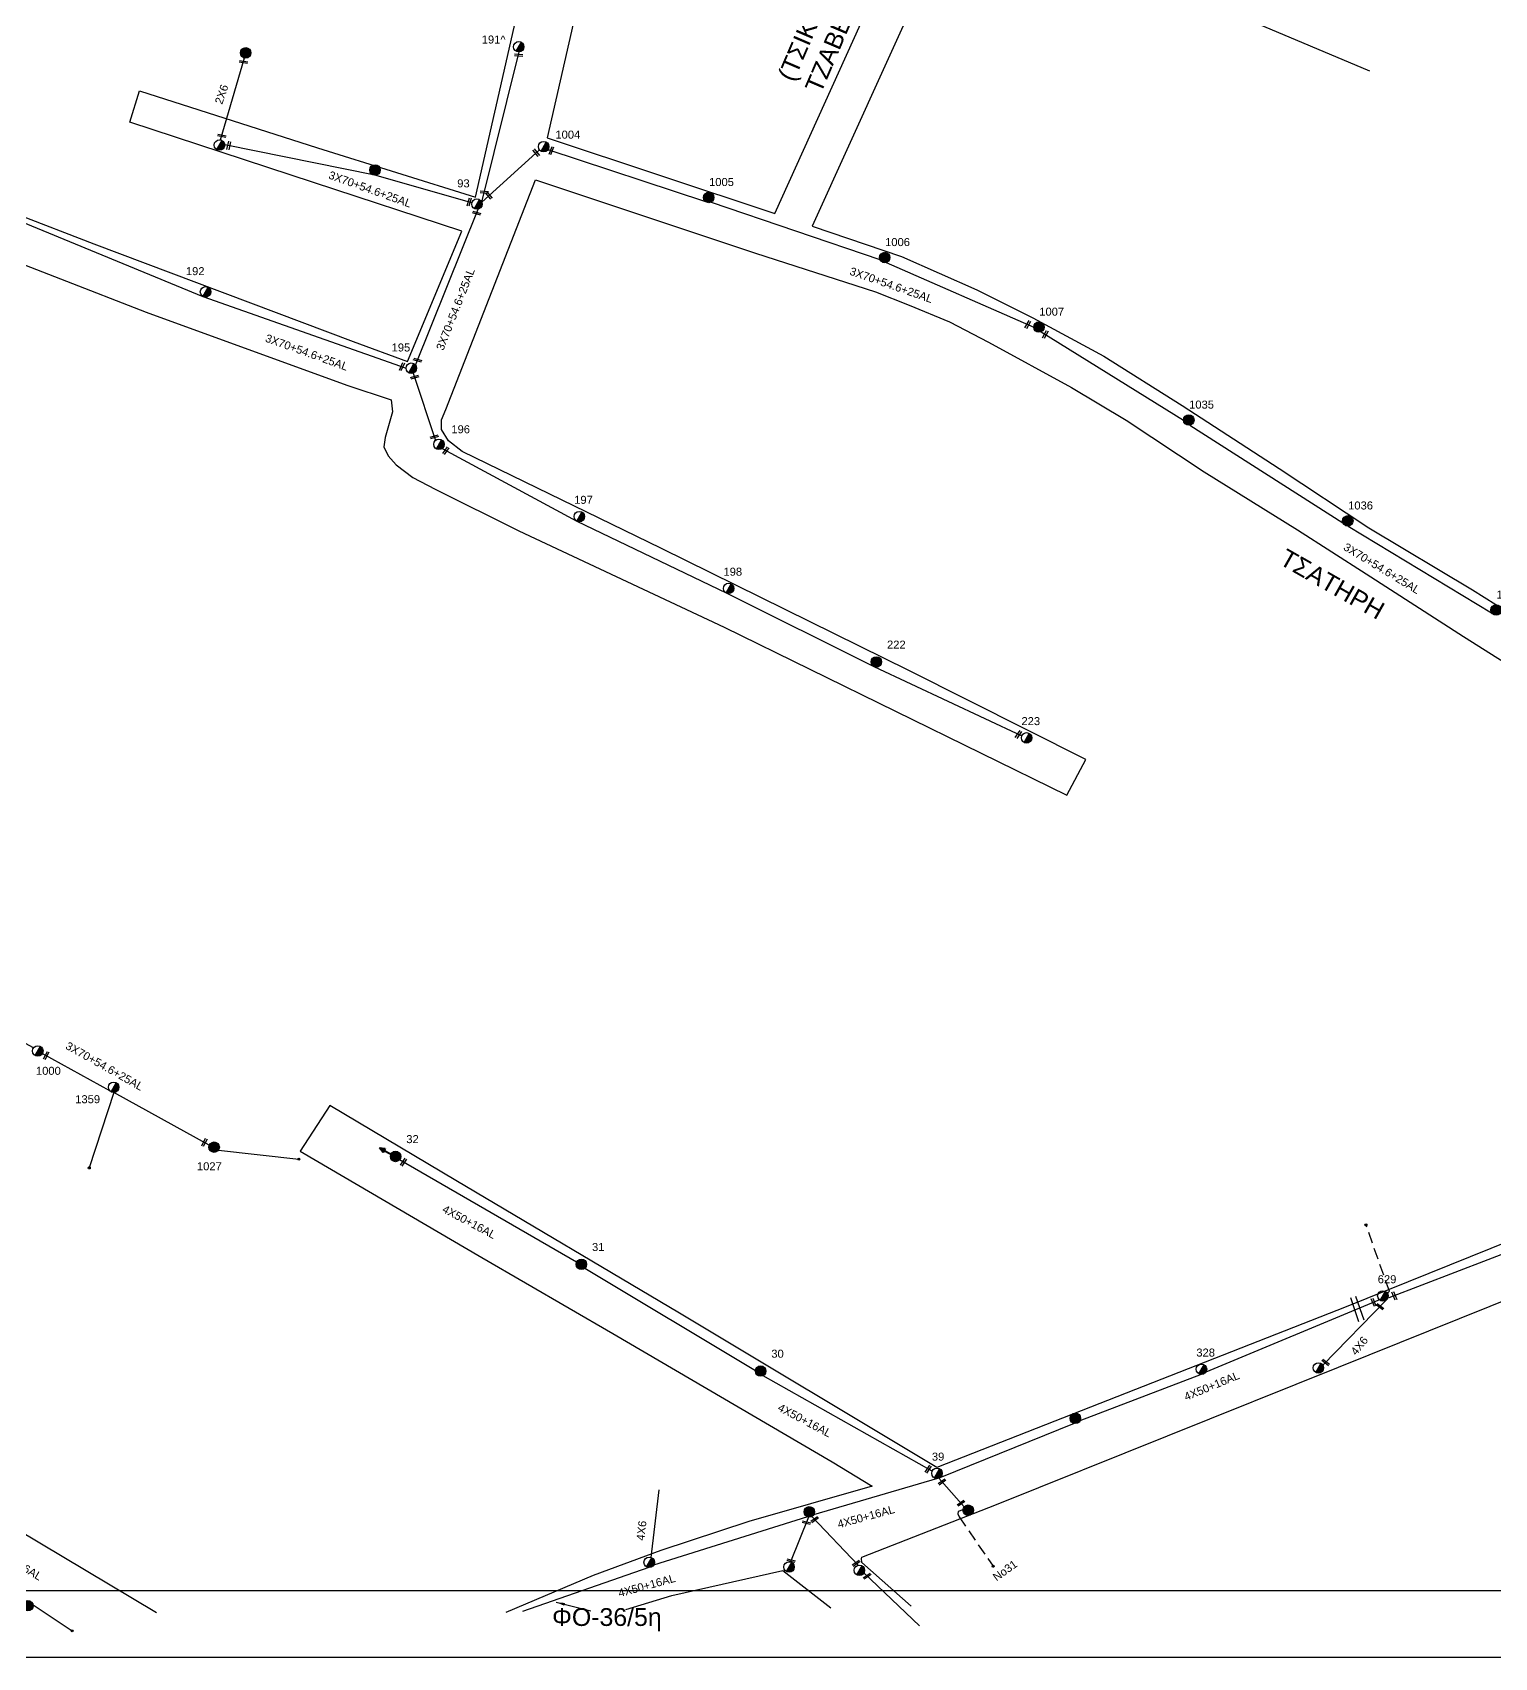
# Model space of a CAD drawing. Header units: millimetres. Extents: x 1113 to 5794, y 757 to 3537.
# Drawn here: x 1827 to 2155.8, y 757.3 to 1122.8 of the extents above; entities that cross this region are included whole.
import ezdxf

# ---------------------------------------------------------------- set-up
doc = ezdxf.new("R2010")
doc.units = ezdxf.units.MM
doc.linetypes.add('DASHED', pattern=[19.05, 12.7, -6.35])
for name, color, linetype in [('Άγνωστα', 7, 'Continuous'), ('Γυμνά εναέρια ΧΤ και ΦΟΠ (3Φ)   4x50+16AL', 7, 'Continuous'), ('Επίτονοι', 7, 'Continuous'), ('Επιγραφές - Σχήματα', 7, 'Continuous'), ('Μηχανική τομή', 7, 'Continuous'), ('Στύλος Ξύλινος', 7, 'Continuous'), ('Στύλος Ξύλινος @ 1', 7, 'Continuous'), ('Στύλος ΦΜ', 7, 'Continuous'), ('Στύλος ΦΜ @ 1', 7, 'Continuous'), ('Συνδέσεις', 7, 'Continuous'), ('Συνεστραμμένα ΧΤ   3x70+54.6+25 AL', 7, 'SYN_LINE'), ('Τομή', 7, 'Continuous'), ('Υπόβαθρο ΔΕΗ', 7, 'Continuous')]:
    doc.layers.add(name, color=color, linetype=linetype)
doc.styles.get("Standard").update_dxf_attribs({"font": 'arial.ttf'})
doc.linetypes.add('SYN_LINE', pattern='A,0.5,-0.0001,["/\\/\\/\\/",Standard,S=0.1,R=0,X=0,Y=-0.05],-0.25', length=0.7501)
doc.dimstyles.new('ISO-25', dxfattribs={"dimtxt": 2.5, "dimasz": 1.8, "dimexe": 1.25, "dimexo": 0.625, "dimtad": 1, "dimtxsty": 'Standard', "dimcen": 1.8, "dimadec": 0, "dimazin": 0, "dimtfac": 1, "dimtmove": 0, "dimatfit": 3, "dimfxl": 1.25, "dimarcsym": 0})

# ---------------------------------------------------------------- blocks, each defined once
blk = doc.blocks.new('ΥΠΑΡΧΩΝ ΤΣΙΜΕΝΤΕΝΙΟΣ ΣΤΥΛΟΣ')
at = {"layer": 'Στύλος ΦΜ'}
blk.add_hatch(color=7, dxfattribs=at).paths.add_polyline_path([(-1.29, -2.28, 0.574793), (2.62, 0, 0.268822), (1.3, 2.27)])
at = {"layer": 'Στύλος ΦΜ', "color": 7}
blk.add_line((-1.29, -2.28), (1.3, 2.27), dxfattribs=at)
blk.add_circle((0, 0), 2.62, dxfattribs=at)
at = {"layer": 'Στύλος ΦΜ', "flags": 4}
for tag, p in [('ΑΡΙΘΜΟΣ', (-4.68, 8.05)), ('ΤΥΠΟΣ', (-4.91, 3.03))]:
    blk.add_attdef(tag, p, '', height=4, dxfattribs=at)
blk = doc.blocks.new('ΥΠΑΡΧΩΝ ΞΥΛΙΝΟΣ ΣΤΥΛΟΣ')
at = {"layer": 'Στύλος Ξύλινος'}
h = blk.add_hatch(color=7, dxfattribs=at)
h.paths.add_polyline_path([(-2.62, 0, 0.270008), (-1.29, -2.28), (1.3, 2.27, 0.576266)])
h.paths.add_polyline_path([(-1.29, -2.28, 0.574793), (2.62, 0, 0.268822), (1.3, 2.27)])
at = {"layer": 'Στύλος Ξύλινος', "color": 7}
blk.add_line((-1.29, -2.28), (1.3, 2.27), dxfattribs=at)
blk.add_circle((0, 0), 2.62, dxfattribs=at)
at = {"layer": 'Στύλος Ξύλινος', "flags": 4}
for tag, p in [('ΑΡΙΘΜΟΣ', (-4.91, 8.6)), ('ΤΥΠΟΣ', (-4.85, 3.39))]:
    blk.add_attdef(tag, p, '', height=4, dxfattribs=at)
blk = doc.blocks.new('ΕΠΙΤΟΝΟΣ')
at = {"layer": 'Επίτονοι', "lineweight": 40, "ltscale": 40}
blk.add_hatch(color=256, dxfattribs=at).paths.add_polyline_path([(-1.13, 6.47), (0, 9.1), (1.13, 6.47)])
for p, q in [((-1.13, 6.47), (0, 9.1)), ((0, 9.1), (1.13, 6.47)), ((1.13, 6.47), (-1.13, 6.47)), ((-1.13, 6.47), (0, 6.47)), ((0, 6.47), (0, 0))]:
    blk.add_line(p, q, dxfattribs=at)
blk = doc.blocks.new('_ΣΥΝΔΕΣΗ')
at = {"layer": 'Συνδέσεις', "linetype": 'SYN_LINE', "ltscale": 40}
blk.add_hatch(color=256, dxfattribs=at).paths.add_polyline_path([(0.5, -0.01, 1), (-0.5, -0.01, 1)])
at = {"layer": 'Συνδέσεις'}
blk.add_circle((0, -0.01), 0.5, dxfattribs=at)
blk = doc.blocks.new('ΜΗΧΑΝΙΚΗ ΤΟΜΗ')
at = {"layer": 'Μηχανική τομή', "ltscale": 40}
for p, q in [((-1.89, 0.78), (1.89, 0.78)), ((1.89, 0), (-1.89, 0))]:
    blk.add_line(p, q, dxfattribs=at)
blk = doc.blocks.new('ΤΟΜΗ')
at = {"layer": 'Τομή', "ltscale": 40}
for p, q in [((-5.68, 0), (5.68, 0)), ((5.68, -2.33), (-5.68, -2.33))]:
    blk.add_line(p, q, dxfattribs=at)

msp = doc.modelspace()

# ---------------------------------------------------------------- linework, layer by layer
at = {"layer": 'Άγνωστα', "color": 173, "linetype": 'SYN_LINE', "lineweight": -3, "ltscale": 20}
msp.add_lwpolyline([(1869.24, 1098.67), (1874.68, 1117.09)], dxfattribs=at)
at = {"layer": 'Άγνωστα', "linetype": 'SYN_LINE', "lineweight": -3, "ltscale": 20}
msp.add_lwpolyline([(1845.28, 884.38), (1839.74, 867.4)], dxfattribs=at)
at = {"layer": 'Άγνωστα', "color": 85, "linetype": 'SYN_LINE', "lineweight": -3, "ltscale": 20}
msp.add_lwpolyline([(1868.78, 871.4), (1886.88, 869.41)], dxfattribs=at)
at = {"layer": 'Άγνωστα', "color": 30, "linetype": 'DASHED', "lineweight": -3, "ltscale": 0.2}
for points in [[(2131.74, 839.21), (2132.18, 839.69), (2126.92, 854.6)], [(2036.27, 790.47), (2035.22, 790.15), (2035.13, 789.6), (2035.4, 788.93), (2043.06, 777.8)]]:
    msp.add_lwpolyline(points, dxfattribs=at)
at = {"layer": 'Άγνωστα', "color": 6, "lineweight": -3}
msp.add_lwpolyline([(2169.17, 852.43), (2132.06, 838.16)], dxfattribs=at)
at = {"layer": 'Άγνωστα', "color": 30, "lineweight": -3}
msp.add_lwpolyline([(2131.52, 837.74), (2117.21, 823.06)], dxfattribs=at)
at = {"layer": 'Άγνωστα', "color": 30, "linetype": 'SYN_LINE', "lineweight": -3, "ltscale": 20}
msp.add_lwpolyline([(1966.09, 779.8), (1967.96, 795)], dxfattribs=at)
at = {"layer": 'Γυμνά εναέρια ΧΤ και ΦΟΠ (3Φ)   4x50+16AL', "color": 30, "lineweight": -3}
for points in [[(1949.34, 846.18), (1909.52, 869.21)], [(1989.57, 821.8), (1951.17, 844.81)], [(2129.94, 837.73), (2090.92, 821.5)], [(2029.35, 799.17), (1991.3, 820.67)], [(2089.88, 820.94), (2062.56, 810.5)], [(2061.29, 809.94), (2031.08, 797.72)], [(2030.51, 797.54), (2002.65, 789.35)], [(2030.84, 797.6), (2036.57, 791.2)], [(2001.31, 788.93), (1966.65, 778.02)], [(2001.53, 788.88), (1997.48, 778.77)], [(2002.27, 789.01), (2012.7, 778.03)], [(1965.6, 777.52), (1937.2, 767.62)], [(2013.99, 776.31), (2026.46, 764.44)]]:
    msp.add_lwpolyline(points, dxfattribs=at)
at = {"layer": 'Γυμνά εναέρια ΧΤ και ΦΟΠ (3Φ)   4x50+16AL', "color": 85, "lineweight": -3}
msp.add_lwpolyline([(1827.1, 769.11), (1835.87, 763.28)], dxfattribs=at)
at = {"layer": 'Επιγραφές - Σχήματα', "lineweight": -3}
for points in [[(1112.77, 1783.73), (3154.51, 1783.73), (3154.51, 757.28), (1112.77, 757.28)], [(1127.77, 1768.73), (3139.51, 1768.73), (3139.51, 772.28), (1127.77, 772.28)]]:
    msp.add_lwpolyline(points, close=True, dxfattribs=at)
at = {"layer": 'Συνεστραμμένα ΧΤ   3x70+54.6+25 AL', "color": 173, "lineweight": -3, "ltscale": 20}
for points in [[(1928.01, 1084.69), (1936.45, 1118.44)], [(1903.97, 1090.71), (1870.19, 1097.58)], [(1928.01, 1084.69), (1941, 1096.45)], [(1942.91, 1096.47), (1978.33, 1084.8)], [(1925.79, 1084.53), (1903.97, 1090.71)], [(1913.12, 1048.01), (1927.22, 1083.09)], [(1979.63, 1084.68), (2017.58, 1071.76)], [(1823.25, 1080.78), (1865.31, 1063.46)], [(2019.02, 1071.08), (2052.18, 1056.51)], [(1865.31, 1063.46), (1911, 1047.29)], [(2053.86, 1055.5), (2085.88, 1035.65)], [(1912.62, 1046.22), (1917.62, 1031.08)], [(2087.31, 1034.5), (2121.73, 1012.55)], [(1919.09, 1029.25), (1949.38, 1012.91)], [(1949.38, 1012.91), (1982.97, 996.75)], [(2122.9, 1011.78), (2155.18, 992.3)], [(1982.97, 996.75), (2016.2, 980.2)], [(2016.2, 980.2), (2049.48, 964.58)]]:
    msp.add_lwpolyline(points, dxfattribs=at)
at = {"layer": 'Συνεστραμμένα ΧΤ   3x70+54.6+25 AL', "color": 85, "lineweight": -3, "ltscale": 20}
for points in [[(1827.16, 894.39), (1789.04, 915.14)], [(1844.34, 884.77), (1829.16, 893.15)], [(1866.73, 872.54), (1845.28, 884.38)]]:
    msp.add_lwpolyline(points, dxfattribs=at)
at = {"layer": 'Υπόβαθρο ΔΕΗ', "lineweight": -3}
msp.add_lwpolyline([(1835.42, 1176.09), (1807.09, 1186.2), (1773.61, 1197.97), (1744.03, 1207.32), (1718.6, 1213.48), (1708.18, 1176.09), (1705.34, 1167.11), (1693.47, 1137.34, 0.234747), (1700.41, 1129.24), (1745.01, 1111.96), (1788.27, 1095.54), (1840.78, 1075.32), (1899.12, 1053.28), (1911.29, 1048.85), (1923.53, 1078.17), (1890.19, 1089.1), (1848.86, 1102.64), (1851.01, 1109.71), (1891.07, 1096.87), (1926.58, 1085.81), (1935.31, 1124), (1938.83, 1139.45), (1885.75, 1157.85)], format="xyb", close=True, dxfattribs=at)
for points in [[(1964.6, 1182.75), (1951.51, 1137.66), (1942.73, 1099.12), (1993.95, 1082.12), (2016.54, 1132.05), (2027.43, 1156.59), (1964.6, 1182.75)], [(2127.77, 1114.11), (2035.75, 1152.95), (2002.37, 1079.28), (2022.41, 1072.44), (2039.35, 1064.92), (2051.95, 1058.64), (2067.92, 1050), (2085.6, 1038.9), (2107.42, 1024.78), (2127.56, 1011.38), (2150.91, 997.49), (2171.86, 984.29)], [(1794.63, 1082.43), (1852.52, 1059.94), (1897.65, 1043.53), (1907.65, 1040.16), (1907.94, 1037.49), (1906.27, 1031.72), (1905.98, 1029.64), (1906.95, 1027.56), (1908.73, 1025.6), (1912.53, 1022.71), (1917.54, 1020.07), (1936.33, 1010.75), (1982.56, 989.05), (2059.65, 951.27), (2063.88, 959.25), (2024.11, 979.27), (1968.44, 1006.77), (1923.64, 1028.57), (1920.56, 1030.99), (1918.99, 1033.51), (1918.93, 1035.69), (1919.9, 1038.02), (1940.14, 1089.65), (1989.56, 1073.17), (2016.6, 1064.51), (2024.13, 1061.52), (2033.23, 1057.75), (2042.02, 1053.17), (2060.69, 1042.99), (2073.01, 1035.62), (2090.56, 1023.96), (2111.51, 1010.95), (2126.98, 1001.05), (2148.87, 986.98), (2172, 972.34)], [(1854.87, 767.3), (1702.71, 858.14), (1761.73, 960.04)], [(2164.31, 853.05), (2122.49, 836.18), (2073.01, 816.72), (2030.36, 800.01), (1972.47, 834.77), (1922.16, 864.56), (1893.85, 881.48), (1887.17, 871.16), (1928.02, 847.28), (1957.47, 830.17), (2006.83, 801.26), (2015.86, 795.82), (1988.08, 787.86), (1968.32, 781.38), (1953.05, 775.69), (1933.44, 767.44)], [(2024.65, 768.8), (2013.55, 778.65), (2013.46, 779.53), (2013.54, 779.83), (2043.82, 791.73), (2120.73, 822.61), (2182.09, 847.28), (2225.33, 864.65), (2241.08, 871.77), (2261.16, 853.87), (2248, 836.33), (2216.94, 795.25), (2198.04, 770.45)], [(1960.45, 768.06), (1970.8, 771.23), (1995.75, 776.83), (2006.52, 768.46)]]:
    msp.add_lwpolyline(points, dxfattribs=at)

# ---------------------------------------------------------------- block references
at = {"layer": 'Επίτονοι', "lineweight": -3, "xscale": 0.4499999999998821, "yscale": 0.4499999999998821, "zscale": 0.4499999999998821, "rotation": 61.85262635145667}
msp.add_blockref('ΕΠΙΤΟΝΟΣ', (1908.64, 869.99), dxfattribs=at)
at = {"layer": 'Μηχανική τομή', "lineweight": -3}
for p, xscale, yscale, zscale, rotation in [((1874.47, 1116.38), 0.5000000000003143, 0.5000000000003143, 0.5000000000003143, 169.5409706773866), ((1936.32, 1117.92), 0.5000000000002894, 0.5000000000002894, 0.5000000000002894, 175.2790101474611), ((1869.57, 1099.79), 0.5000000000003143, 0.5000000000003143, 0.5000000000003143, 169.5409706773866), ((1870.92, 1097.43), 0.5000000000003334, 0.5000000000003334, 0.5000000000003334, 256.896976994449), ((1943.85, 1096.16), 0.5000000000000109, 0.5000000000000109, 0.5000000000000109, 68.79400646506669), ((1940.41, 1095.91), 0.5000000000000705, 0.5000000000000705, 0.5000000000000705, 130.3896014774656), ((1928.61, 1087.1), 0.5000000000002894, 0.5000000000002894, 0.5000000000002894, 175.2790101474611), ((1929.77, 1086.29), 0.5000000000000705, 0.5000000000000705, 0.5000000000000705, 130.3896014774656), ((1925.01, 1084.76), 0.5000000000003314, 0.5000000000003314, 0.5000000000003314, 253.0066944952319), ((1926.93, 1082.36), 0.5000000000002989, 0.5000000000002989, 0.5000000000002989, 164.6676588906347), ((2051, 1057.02), 0.5000000000000008, 0.5000000000000008, 0.5000000000000008, 60.63285225371477), ((2054.96, 1054.81), 0.5000000000000008, 0.5000000000000008, 0.5000000000000008, 60.63285225371477), ((1913.64, 1049.3), 0.5000000000002989, 0.5000000000002989, 0.5000000000002989, 164.6676588906347), ((1909.87, 1047.71), 0.5000000000002178, 0.5000000000002178, 0.5000000000002178, 246.344304184226), ((1912.87, 1045.47), 0.500000000000255, 0.500000000000255, 0.500000000000255, 194.7997423631072), ((1917.3, 1032.07), 0.500000000000255, 0.500000000000255, 0.500000000000255, 194.7997423631072), ((1919.79, 1028.87), 0.5000000000002311, 0.5000000000002311, 0.5000000000002311, 235.3076715728823), ((2048.58, 965), 0.5000000000002311, 0.5000000000002311, 0.5000000000002311, 235.3076715728823), ((1829.86, 892.76), 0.5000000000001129, 0.5000000000001129, 0.5000000000001129, 242.3544658773958), ((1865.46, 873.24), 0.5000000000001129, 0.5000000000001129, 0.5000000000001129, 242.3544658773958), ((1910.26, 868.79), 0.5000000000000312, 0.5000000000000312, 0.5000000000000312, 235.6329405024447), ((2128.81, 837.26), 0.5000000000000534, 0.5000000000000534, 0.5000000000000534, 112.3467169656609), ((2133.48, 838.71), 0.5000000000000534, 0.5000000000000534, 0.5000000000000534, 112.3467169656609), ((2130.17, 836.35), 0.5000000000000213, 0.5000000000000213, 0.5000000000000213, 142.4664268759522), ((2117.95, 823.81), 0.5000000000000213, 0.5000000000000213, 0.5000000000000213, 142.4664268759522), ((2028.29, 799.77), 0.5000000000000312, 0.5000000000000312, 0.5000000000000312, 235.6329405024447), ((2031.44, 796.93), 0.5000000000000718, 0.5000000000000718, 0.5000000000000718, 214.7936818790413), ((2035.71, 792.15), 0.5000000000000718, 0.5000000000000718, 0.5000000000000718, 214.7936818790413), ((2001.09, 787.78), 0.5000000000000939, 0.5000000000000939, 0.5000000000000939, 165.8872413981263), ((2002.79, 788.46), 0.5000000000000718, 0.5000000000000718, 0.5000000000000718, 214.7936818790413), ((1997.66, 779.23), 0.5000000000000939, 0.5000000000000939, 0.5000000000000939, 165.8872413981263), ((2012.12, 778.64), 0.5000000000000718, 0.5000000000000718, 0.5000000000000718, 214.7936818790413), ((2014.59, 775.74), 0.5000000000000718, 0.5000000000000718, 0.5000000000000718, 214.7936818790413)]:
    msp.add_blockref('ΜΗΧΑΝΙΚΗ ΤΟΜΗ', p, dxfattribs=dict(at, xscale=xscale, yscale=yscale, zscale=zscale, rotation=rotation))
at = {"layer": 'Στύλος Ξύλινος @ 1', "lineweight": -3, "ltscale": 40, "xscale": 0.4499999999998181, "yscale": 0.4499999999998181, "zscale": 0.4499999999998181}
for p in [(1874.91, 1118.25), (1904.01, 1091.89), (2061.54, 811.09), (2001.7, 790.04), (2037.45, 790.42), (1825.93, 768.93)]:
    msp.add_blockref('ΥΠΑΡΧΩΝ ΞΥΛΙΝΟΣ ΣΤΥΛΟΣ', p, dxfattribs=at)
at = {"layer": 'Στύλος Ξύλινος @ 1', "lineweight": -3, "ltscale": 40}
ref = msp.add_blockref('ΥΠΑΡΧΩΝ ΞΥΛΙΝΟΣ ΣΤΥΛΟΣ', (1979.07, 1085.72), dxfattribs=dict(at, xscale=0.4499999999998181, yscale=0.4499999999998181, zscale=0.4499999999998181))
ref.add_attrib('ΤΥΠΟΣ', '1005', (1979.15, 1088.29), dxfattribs={"layer": 'Στύλος Ξύλινος', "height": 1.8, "flags": 4})
ref = msp.add_blockref('ΥΠΑΡΧΩΝ ΞΥΛΙΝΟΣ ΣΤΥΛΟΣ', (2018.67, 1072.2), dxfattribs=dict(at, xscale=0.4499999999998181, yscale=0.4499999999998181, zscale=0.4499999999998181))
ref.add_attrib('ΤΥΠΟΣ', '1006', (2018.75, 1074.78), dxfattribs={"layer": 'Στύλος Ξύλινος', "height": 1.8, "flags": 4})
ref = msp.add_blockref('ΥΠΑΡΧΩΝ ΞΥΛΙΝΟΣ ΣΤΥΛΟΣ', (2053.35, 1056.56), dxfattribs=dict(at, xscale=0.4499999999998181, yscale=0.4499999999998181, zscale=0.4499999999998181))
ref.add_attrib('ΤΥΠΟΣ', '1007', (2053.43, 1059.13), dxfattribs={"layer": 'Στύλος Ξύλινος', "height": 1.8, "flags": 4})
ref = msp.add_blockref('ΥΠΑΡΧΩΝ ΞΥΛΙΝΟΣ ΣΤΥΛΟΣ', (2087.06, 1035.65), dxfattribs=dict(at, xscale=0.4499999999998181, yscale=0.4499999999998181, zscale=0.4499999999998181))
ref.add_attrib('ΤΥΠΟΣ', '1035', (2087.14, 1038.22), dxfattribs={"layer": 'Στύλος Ξύλινος', "height": 1.8, "flags": 4})
ref = msp.add_blockref('ΥΠΑΡΧΩΝ ΞΥΛΙΝΟΣ ΣΤΥΛΟΣ', (2122.84, 1012.96), dxfattribs=dict(at, xscale=0.4499999999998181, yscale=0.4499999999998181, zscale=0.4499999999998181))
ref.add_attrib('ΤΥΠΟΣ', '1036', (2122.91, 1015.53), dxfattribs={"layer": 'Στύλος Ξύλινος', "height": 1.8, "flags": 4})
ref = msp.add_blockref('ΥΠΑΡΧΩΝ ΞΥΛΙΝΟΣ ΣΤΥΛΟΣ', (2156.19, 992.91), dxfattribs=dict(at, xscale=0.4499999999998181, yscale=0.4499999999998181, zscale=0.4499999999998181))
ref.add_attrib('ΤΥΠΟΣ', '1037', (2156.27, 995.48), dxfattribs={"layer": 'Στύλος Ξύλινος', "height": 1.8, "flags": 4})
ref = msp.add_blockref('ΥΠΑΡΧΩΝ ΞΥΛΙΝΟΣ ΣΤΥΛΟΣ', (2016.78, 981.23), dxfattribs=dict(at, xscale=0.4499999999998181, yscale=0.4499999999998181, zscale=0.4499999999998181))
ref.add_attrib('ΤΥΠΟΣ', '222', (2019.18, 984.23), dxfattribs={"layer": 'Στύλος Ξύλινος', "height": 1.8, "flags": 4})
ref = msp.add_blockref('ΥΠΑΡΧΩΝ ΞΥΛΙΝΟΣ ΣΤΥΛΟΣ', (1908.64, 869.99), dxfattribs=dict(at, xscale=0.4499999999998181, yscale=0.4499999999998181, zscale=0.4499999999998181))
ref.add_attrib('ΤΥΠΟΣ', '32', (1911.04, 872.99), dxfattribs={"layer": 'Στύλος Ξύλινος', "height": 1.8, "flags": 4})
ref = msp.add_blockref('ΥΠΑΡΧΩΝ ΞΥΛΙΝΟΣ ΣΤΥΛΟΣ', (1867.82, 872.08), dxfattribs=dict(at, xscale=0.4499999999998181, yscale=0.4499999999998181, zscale=0.4499999999998181))
ref.add_attrib('ΤΥΠΟΣ', '1027', (1863.94, 866.88), dxfattribs={"layer": 'Στύλος Ξύλινος', "height": 1.8, "flags": 4})
ref = msp.add_blockref('ΥΠΑΡΧΩΝ ΞΥΛΙΝΟΣ ΣΤΥΛΟΣ', (1950.43, 845.72), dxfattribs=dict(at, xscale=0.4499999999998181, yscale=0.4499999999998181, zscale=0.4499999999998181))
ref.add_attrib('ΤΥΠΟΣ', '31', (1952.82, 848.72), dxfattribs={"layer": 'Στύλος Ξύλινος', "height": 1.8, "flags": 4})
ref = msp.add_blockref('ΥΠΑΡΧΩΝ ΞΥΛΙΝΟΣ ΣΤΥΛΟΣ', (1990.75, 821.71), dxfattribs=dict(at, xscale=0.4499999999998181, yscale=0.4499999999998181, zscale=0.4499999999998181))
ref.add_attrib('ΤΥΠΟΣ', '30', (1993.15, 824.72), dxfattribs={"layer": 'Στύλος Ξύλινος', "height": 1.8, "flags": 4})
at = {"layer": 'Στύλος ΦΜ @ 1', "lineweight": -3, "ltscale": 40}
ref = msp.add_blockref('ΥΠΑΡΧΩΝ ΤΣΙΜΕΝΤΕΝΙΟΣ ΣΤΥΛΟΣ', (1936.34, 1119.62), dxfattribs=dict(at, xscale=0.4499999999998181, yscale=0.4499999999998181, zscale=0.4499999999998181))
ref.add_attrib('ΤΥΠΟΣ', '191^ ', (1928.01, 1120.35), dxfattribs={"layer": 'Στύλος ΦΜ', "height": 1.8, "flags": 4})
ref = msp.add_blockref('ΥΠΑΡΧΩΝ ΤΣΙΜΕΝΤΕΝΙΟΣ ΣΤΥΛΟΣ', (1941.94, 1097.15), dxfattribs=dict(at, xscale=0.4499999999998181, yscale=0.4499999999998181, zscale=0.4499999999998181))
ref.add_attrib('ΤΥΠΟΣ', '1004', (1944.58, 1098.95), dxfattribs={"layer": 'Στύλος ΦΜ', "height": 1.8, "flags": 4})
at = {"layer": 'Στύλος ΦΜ @ 1', "lineweight": -3, "ltscale": 40, "xscale": 0.4499999999998181, "yscale": 0.4499999999998181, "zscale": 0.4499999999998181}
for p in [(1869.01, 1097.51), (2116.22, 822.42), (1965.68, 778.69), (1997.15, 777.64), (2012.97, 776.89)]:
    msp.add_blockref('ΥΠΑΡΧΩΝ ΤΣΙΜΕΝΤΕΝΙΟΣ ΣΤΥΛΟΣ', p, dxfattribs=at)
at = {"layer": 'Στύλος ΦΜ @ 1', "lineweight": -3, "ltscale": 40}
ref = msp.add_blockref('ΥΠΑΡΧΩΝ ΤΣΙΜΕΝΤΕΝΙΟΣ ΣΤΥΛΟΣ', (1926.93, 1084.23), dxfattribs=dict(at, xscale=0.4499999999998181, yscale=0.4499999999998181, zscale=0.4499999999998181))
ref.add_attrib('ΤΥΠΟΣ', '93', (1922.5, 1087.99), dxfattribs={"layer": 'Στύλος ΦΜ', "height": 1.8, "flags": 4})
ref = msp.add_blockref('ΥΠΑΡΧΩΝ ΤΣΙΜΕΝΤΕΝΙΟΣ ΣΤΥΛΟΣ', (1865.89, 1064.48), dxfattribs=dict(at, xscale=0.4499999999998181, yscale=0.4499999999998181, zscale=0.4499999999998181))
ref.add_attrib('ΤΥΠΟΣ', '192', (1861.46, 1068.24), dxfattribs={"layer": 'Στύλος ΦΜ', "height": 1.8, "flags": 4})
ref = msp.add_blockref('ΥΠΑΡΧΩΝ ΤΣΙΜΕΝΤΕΝΙΟΣ ΣΤΥΛΟΣ', (1912.17, 1047.31), dxfattribs=dict(at, xscale=0.4499999999998181, yscale=0.4499999999998181, zscale=0.4499999999998181))
ref.add_attrib('ΤΥΠΟΣ', '195', (1907.74, 1051.07), dxfattribs={"layer": 'Στύλος ΦΜ', "height": 1.8, "flags": 4})
ref = msp.add_blockref('ΥΠΑΡΧΩΝ ΤΣΙΜΕΝΤΕΝΙΟΣ ΣΤΥΛΟΣ', (1918.39, 1030.19), dxfattribs=dict(at, xscale=0.4499999999998181, yscale=0.4499999999998181, zscale=0.4499999999998181))
ref.add_attrib('ΤΥΠΟΣ', '196', (1921.18, 1032.67), dxfattribs={"layer": 'Στύλος ΦΜ', "height": 1.8, "flags": 4})
ref = msp.add_blockref('ΥΠΑΡΧΩΝ ΤΣΙΜΕΝΤΕΝΙΟΣ ΣΤΥΛΟΣ', (1949.97, 1013.93), dxfattribs=dict(at, xscale=0.4499999999998181, yscale=0.4499999999998181, zscale=0.4499999999998181))
ref.add_attrib('ΤΥΠΟΣ', '197', (1948.81, 1016.8), dxfattribs={"layer": 'Στύλος ΦΜ', "height": 1.8, "flags": 4})
ref = msp.add_blockref('ΥΠΑΡΧΩΝ ΤΣΙΜΕΝΤΕΝΙΟΣ ΣΤΥΛΟΣ', (1983.55, 997.77), dxfattribs=dict(at, xscale=0.4499999999998181, yscale=0.4499999999998181, zscale=0.4499999999998181))
ref.add_attrib('ΤΥΠΟΣ', '198', (1982.39, 1000.63), dxfattribs={"layer": 'Στύλος ΦΜ', "height": 1.8, "flags": 4})
ref = msp.add_blockref('ΥΠΑΡΧΩΝ ΤΣΙΜΕΝΤΕΝΙΟΣ ΣΤΥΛΟΣ', (2050.58, 964.15), dxfattribs=dict(at, xscale=0.4499999999998181, yscale=0.4499999999998181, zscale=0.4499999999998181))
ref.add_attrib('ΤΥΠΟΣ', '223', (2049.42, 967.02), dxfattribs={"layer": 'Στύλος ΦΜ', "height": 1.8, "flags": 4})
ref = msp.add_blockref('ΥΠΑΡΧΩΝ ΤΣΙΜΕΝΤΕΝΙΟΣ ΣΤΥΛΟΣ', (1828.14, 893.72), dxfattribs=dict(at, xscale=0.4499999999998181, yscale=0.4499999999998181, zscale=0.4499999999998181))
ref.add_attrib('ΤΥΠΟΣ', '1000', (1827.73, 888.36), dxfattribs={"layer": 'Στύλος ΦΜ', "height": 1.8, "flags": 4})
ref = msp.add_blockref('ΥΠΑΡΧΩΝ ΤΣΙΜΕΝΤΕΝΙΟΣ ΣΤΥΛΟΣ', (1845.22, 885.56), dxfattribs=dict(at, xscale=0.4499999999998181, yscale=0.4499999999998181, zscale=0.4499999999998181))
ref.add_attrib('ΤΥΠΟΣ', '1359', (1836.57, 881.97), dxfattribs={"layer": 'Στύλος ΦΜ', "height": 1.8, "flags": 4})
ref = msp.add_blockref('ΥΠΑΡΧΩΝ ΤΣΙΜΕΝΤΕΝΙΟΣ ΣΤΥΛΟΣ', (2130.73, 838.61), dxfattribs=dict(at, xscale=0.4499999999998181, yscale=0.4499999999998181, zscale=0.4499999999998181))
ref.add_attrib('ΤΥΠΟΣ', '629', (2129.57, 841.47), dxfattribs={"layer": 'Στύλος ΦΜ', "height": 1.8, "flags": 4})
ref = msp.add_blockref('ΥΠΑΡΧΩΝ ΤΣΙΜΕΝΤΕΝΙΟΣ ΣΤΥΛΟΣ', (2089.92, 822.12), dxfattribs=dict(at, xscale=0.4499999999998181, yscale=0.4499999999998181, zscale=0.4499999999998181))
ref.add_attrib('ΤΥΠΟΣ', '328', (2088.76, 824.98), dxfattribs={"layer": 'Στύλος ΦΜ', "height": 1.8, "flags": 4})
ref = msp.add_blockref('ΥΠΑΡΧΩΝ ΤΣΙΜΕΝΤΕΝΙΟΣ ΣΤΥΛΟΣ', (2030.43, 798.71), dxfattribs=dict(at, xscale=0.4499999999998181, yscale=0.4499999999998181, zscale=0.4499999999998181))
ref.add_attrib('ΤΥΠΟΣ', '39', (2029.27, 801.57), dxfattribs={"layer": 'Στύλος ΦΜ', "height": 1.8, "flags": 4})
at = {"layer": 'Συνδέσεις', "lineweight": -3, "xscale": 0.4499999999998181, "yscale": 0.4499999999998181, "zscale": 0.4499999999998181}
for p in [(1839.74, 867.4), (1886.88, 869.41), (2126.92, 854.6), (2043.06, 777.8), (1835.87, 763.28)]:
    msp.add_blockref('_ΣΥΝΔΕΣΗ', p, dxfattribs=at)
at = {"layer": 'Τομή', "lineweight": -3, "xscale": 0.4999999999999421, "yscale": 0.4999999999999421, "zscale": 0.4999999999999421, "rotation": 289.0632567052543}
msp.add_blockref('ΤΟΜΗ', (2125.52, 835.89), dxfattribs=at)

# ---------------------------------------------------------------- texts
at = {"layer": 'Γυμνά εναέρια ΧΤ και ΦΟΠ (3Φ)   4x50+16AL', "color": 7, "lineweight": -3, "char_height": 1.8, "width": 168.3718, "attachment_point": 1}
for insert, rotation in [((1919.79, 859.17), 332.0496), ((2085.78, 816.66), 22.5471), ((1995.25, 814.52), 332.0496), ((2007.84, 788.08), 15.3512), ((1817.97, 782.77), 329.4871), ((1958.53, 772.58), 15.3512)]:
    msp.add_mtext('4X50+16AL', dxfattribs=dict(at, insert=insert, rotation=rotation))
at = {"layer": 'Επιγραφές - Σχήματα', "color": 7, "lineweight": -3, "width": 168.3718, "attachment_point": 1}
for s, insert, char_height, rotation in [('(ΤΣΙΚΛΗΤΗΡΑ)\\PΤΖΑΒΕΛΑ', (1994.48, 1113.09), 4, 66.8917), ('2X6', (1867.92, 1107.09), 1.8, 71.3899), ('ΤΣΑΤΗΡΗ', (2109.12, 1006.86), 4, 330.3681), ('4X6', (2123.32, 826.24), 1.8, 51.0517), ('4X6', (1962.79, 783.71), 1.8, 83.373), ('Νο31', (2042.76, 775.83), 1.8, 35.7372)]:
    msp.add_mtext(s, dxfattribs=dict(at, insert=insert, char_height=char_height, rotation=rotation))
at = {"layer": 'Επιγραφές - Σχήματα', "color": 7, "lineweight": -3, "insert": (1943.84, 768.38), "char_height": 4, "width": 168.3718, "attachment_point": 1}
msp.add_mtext('ΦΟ-36/5η', dxfattribs=at)
at = {"layer": 'Συνεστραμμένα ΧΤ   3x70+54.6+25 AL', "color": 7, "lineweight": -3, "char_height": 1.8, "width": 168.3718, "attachment_point": 1}
for insert, rotation in [((1894, 1091.74), 340.1683), ((2011.2, 1070.1), 340.7385), ((1879.76, 1055.04), 340.1683), ((1835.08, 895.9), 330.5784)]:
    msp.add_mtext('3X70+54.6+25AL', dxfattribs=dict(at, insert=insert, rotation=rotation))
at = {"layer": 'Συνεστραμμένα ΧΤ   3x70+54.6+25 AL', "color": 173, "lineweight": -3, "ltscale": 20, "insert": (1917.69, 1051.8), "char_height": 1.8, "width": 168.3718, "attachment_point": 1, "rotation": 68.5763}
msp.add_mtext('3X70+54.6+25AL', dxfattribs=at)
at = {"layer": 'Συνεστραμμένα ΧΤ   3x70+54.6+25 AL', "lineweight": -3, "ltscale": 20, "insert": (2122.6, 1008.12), "char_height": 1.8, "width": 168.3718, "attachment_point": 1, "rotation": 328.7535}
msp.add_mtext('3X70+54.6+25AL', dxfattribs=at)

# ---------------------------------------------------------------- leaders
at = {"layer": 'Επιγραφές - Σχήματα', "lineweight": -3, "ltscale": 40}
msp.add_leader([(1944.73, 769.71), (1952.59, 767.77)], dimstyle='ISO-25', override={"dimasz": 2, "dimtad": 0}, dxfattribs=at)

doc.saveas('drawing.dxf')
